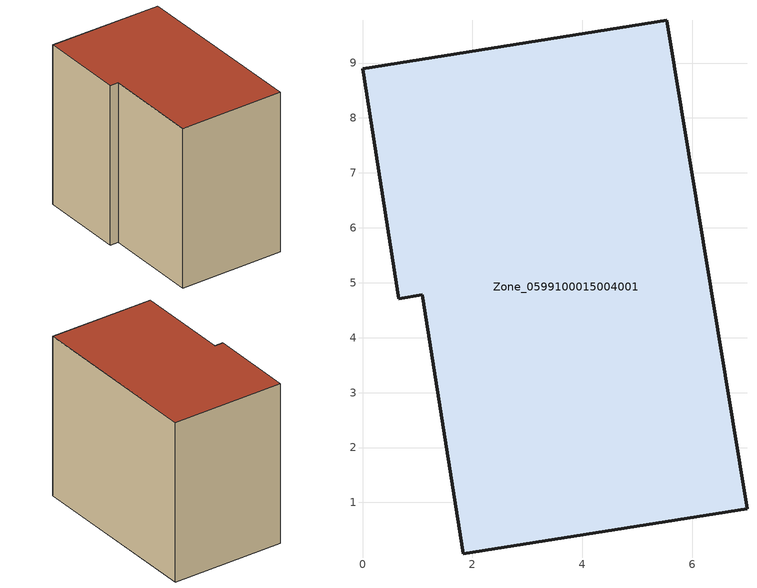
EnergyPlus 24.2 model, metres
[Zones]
Zone_0599100015004001
 floor ground (C_G): 1.83,0.07 1.09,4.78 0.66,4.71 0,8.9 5.54,9.78 7,0.89 z0.93
 wall outside (C_F): 7,0.89 5.54,9.78 0,8.9 0.66,4.71 1.09,4.78 1.83,0.07 7,0.89 z0.93:8.99
 roof outside (C_R): 1.09,4.78 1.83,0.07 7,0.89 5.54,9.78 0,8.9 0.66,4.71 z8.99
[BUILDING]
Pand.0599100015004001: North Axis=0; Terrain=City; Loads Convergence Tolerance Value=0.04; Temperature Convergence Tolerance Value=0.4; Solar Distribution=FullExterior; Maximum Number of Warmup Days=25; Minimum Number of Warmup Days=1
[Site:Location]
Rotterdam.The.Hague.AP_ZH_NLD Design_Conditions: Latitude=51.96; Longitude=4.45; Time Zone=1; Elevation=-4.5
[SITE:GROUNDTEMPERATURE:BUILDINGSURFACE]
18, 18, 18, 18, 18, 18, 18, 18, 18, 18, 18, 18
[MATERIAL] Thermal Absorptance=0.9; Solar Absorptance=0.7; Visible Absorptance=0.7
Name | Roughness | Thickness | Conductivity | Density | Specific Heat
G.TC.1975-1991 | MediumSmooth | 0.15 | 0.288461 | 540 | 1210
F.TC.1975-1991 | Rough | 0.3 | 0.230769 | 1920 | 840
R.TC.1975-1991 | MediumRough | 0.2 | 0.153846 | 1500 | 1000
[CONSTRUCTION]
C_G: G.TC.1975-1991
C_F: F.TC.1975-1991
C_R: R.TC.1975-1991
[ZONE]
Zone_0599100015004001: Type=1; Multiplier=1; Ceiling Height=Autocalculate; Volume=Autocalculate; Floor Area=autocalculate; Part of Total Floor Area=Yes
[ZONEINFILTRATION:DESIGNFLOWRATE]
Infil_Zone_0599100015004001: Zone or ZoneList or Space or SpaceList=Zone_0599100015004001; Schedule=AlwaysOn; Design Flow Rate Calculation Method=Flow/Area; Flow Rate per Floor Area=0.003; Constant Term Coefficient=1; Temperature Term Coefficient=0; Velocity Term Coefficient=0; Velocity Squared Term Coefficient=0
[HVACTEMPLATE:ZONE:IDEALLOADSAIRSYSTEM]
Zone_0599100015004001: Maximum Heating Supply Air Temperature=50; Minimum Cooling Supply Air Temperature=13; Maximum Heating Supply Air Humidity Ratio=0.0156; Minimum Cooling Supply Air Humidity Ratio=0.0077; Heating Limit=NoLimit; Cooling Limit=NoLimit; Dehumidification Control Type=ConstantSensibleHeatRatio; Cooling Sensible Heat Ratio=0.7; Dehumidification Setpoint=60; Humidification Control Type=None; Humidification Setpoint=30; Outdoor Air Method=None; Outdoor Air Flow Rate per Person=0.00944; Outdoor Air Flow Rate per Zone Floor Area=0; Outdoor Air Flow Rate per Zone=0; Demand Controlled Ventilation Type=None; Outdoor Air Economizer Type=NoEconomizer; Heat Recovery Type=None; Sensible Heat Recovery Effectiveness=0.7; Latent Heat Recovery Effectiveness=0.65
[ZONECONTROL:THERMOSTAT]
ThermostatControl_Zone_0599100015004001: Zone or ZoneList=Zone_0599100015004001; Control Type Schedule=DualSetpointControlType; Control 1=Thermostat_Zone_0599100015004001; Temperature Difference Between Cutout And Setpoint=0
[THERMOSTATSETPOINT:DUALSETPOINT]
Thermostat_Zone_0599100015004001: Heating Setpoint Temperature Schedule=HeatingSetpoint_Zone_0599100015004001; Cooling Setpoint Temperature Schedule=CoolingSetpoint_Zone_0599100015004001
[SCHEDULE:COMPACT]
HeatingSetpoint_Zone_0599100015004001: Through: 12/31, For: AllDays, Until: 24:00, 21
CoolingSetpoint_Zone_0599100015004001: Through: 12/31, For: AllDays, Until: 24:00, 24
DualSetpointControlType: Through: 12/31, For: AllDays, Until: 24:00, 4
AlwaysOn: Through: 12/31, For: AllDays, Until: 24:00, 1
